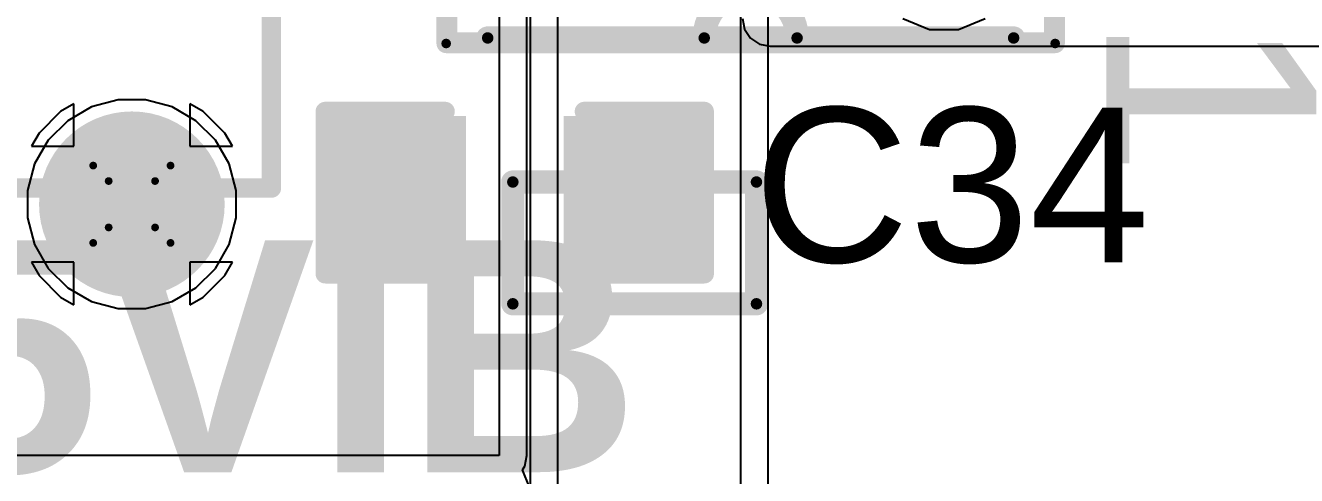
# Model space of a CAD drawing. Header units: inches. Extents: x 0 to 13.9, y -0.2 to 3.4.
# Drawn here: x 0.2075 to 0.5362, y 2.1398 to 2.2562 of the extents above; entities that cross this region are included whole.
import ezdxf

# ---------------------------------------------------------------- set-up
doc = ezdxf.new("R2010")
doc.units = ezdxf.units.IN
doc.header["$MEASUREMENT"] = 0
for name, color, linetype in [('Bottom Layer', 5, 'Continuous'), ('Bottom Solder', 6, 'Continuous'), ('Drill Drawing', 1, 'Continuous'), ('Layer 1', 16, 'Continuous'), ('Layer 2', 76, 'Continuous'), ('Mechanical 13', 56, 'Continuous'), ('Mechanical 4', 56, 'Continuous'), ('Multi-Layer', 9, 'Continuous'), ('Pad Holes', 156, 'Continuous'), ('Top Layer', 1, 'Continuous'), ('Top Overlay', 2, 'Continuous'), ('Top Paste', 8, 'Continuous'), ('Top Solder', 216, 'Continuous')]:
    doc.layers.add(name, color=color, linetype=linetype)
doc.styles.add('Arial', font='', dxfattribs={"height": 0.2})
doc.styles.add('Arial_Bold', font='', dxfattribs={"height": 0.2})
doc.styles.get('Arial').set_extended_font_data('Arial')
doc.styles.get('Arial_Bold').set_extended_font_data('Arial', bold=True)

msp = doc.modelspace()

# ---------------------------------------------------------------- hatches: boundary and pattern name
at = {"layer": 'Bottom Layer'}
h = msp.add_hatch(color=5, dxfattribs=at)
edge = h.paths.add_edge_path()
edge.add_arc((0.235, 2.21), 0.02, 0, 360)
at = {"layer": 'Bottom Solder'}
h = msp.add_hatch(color=6, dxfattribs=at)
edge = h.paths.add_edge_path()
edge.add_arc((0.235, 2.21), 0.024, 0, 360)
at = {"layer": 'Layer 1'}
h = msp.add_hatch(color=16, dxfattribs=at)
edge = h.paths.add_edge_path()
edge.add_arc((0.235, 2.21), 0.02, 0, 360)
at = {"layer": 'Layer 2'}
h = msp.add_hatch(color=76, dxfattribs=at)
edge = h.paths.add_edge_path()
edge.add_arc((0.235, 2.21), 0.02, 0, 360)
at = {"layer": 'Mechanical 4'}
h = msp.add_hatch(color=56, dxfattribs=at)
edge = h.paths.add_edge_path()
edge.add_arc((0.31626, 2.25157), 0.00125, 0, 360)
h = msp.add_hatch(color=56, dxfattribs=at)
edge = h.paths.add_edge_path()
edge.add_arc((0.31626, 2.25157), 0.00125, 0, 360)
h = msp.add_hatch(color=56, dxfattribs=at)
edge = h.paths.add_edge_path()
edge.add_arc((0.327, 2.253), 0.0015, 0, 360)
h = msp.add_hatch(color=56, dxfattribs=at)
edge = h.paths.add_edge_path()
edge.add_arc((0.383, 2.253), 0.0015, 0, 360)
h = msp.add_hatch(color=56, dxfattribs=at)
edge = h.paths.add_edge_path()
edge.add_arc((0.383, 2.253), 0.0015, 0, 360)
h = msp.add_hatch(color=56, dxfattribs=at)
edge = h.paths.add_edge_path()
edge.add_arc((0.383, 2.253), 0.0015, 0, 360)
h = msp.add_hatch(color=56, dxfattribs=at)
edge = h.paths.add_edge_path()
edge.add_arc((0.407, 2.253), 0.0015, 0, 360)
h = msp.add_hatch(color=56, dxfattribs=at)
edge = h.paths.add_edge_path()
edge.add_arc((0.407, 2.253), 0.0015, 0, 360)
h = msp.add_hatch(color=56, dxfattribs=at)
edge = h.paths.add_edge_path()
edge.add_arc((0.407, 2.253), 0.0015, 0, 360)
h = msp.add_hatch(color=56, dxfattribs=at)
edge = h.paths.add_edge_path()
edge.add_arc((0.463, 2.253), 0.0015, 0, 360)
h = msp.add_hatch(color=56, dxfattribs=at)
edge = h.paths.add_edge_path()
edge.add_arc((0.47374, 2.25157), 0.00125, 0, 360)
h = msp.add_hatch(color=56, dxfattribs=at)
edge = h.paths.add_edge_path()
edge.add_arc((0.47374, 2.25157), 0.00125, 0, 360)
h = msp.add_hatch(color=56, dxfattribs=at)
edge = h.paths.add_edge_path()
edge.add_arc((0.3335, 2.21575), 0.0015, 0, 360)
h = msp.add_hatch(color=56, dxfattribs=at)
edge = h.paths.add_edge_path()
edge.add_arc((0.3335, 2.21575), 0.0015, 0, 360)
h = msp.add_hatch(color=56, dxfattribs=at)
edge = h.paths.add_edge_path()
edge.add_arc((0.3965, 2.21575), 0.0015, 0, 360)
h = msp.add_hatch(color=56, dxfattribs=at)
edge = h.paths.add_edge_path()
edge.add_arc((0.3965, 2.21575), 0.0015, 0, 360)
h = msp.add_hatch(color=56, dxfattribs=at)
edge = h.paths.add_edge_path()
edge.add_arc((0.3335, 2.18425), 0.0015, 0, 360)
h = msp.add_hatch(color=56, dxfattribs=at)
edge = h.paths.add_edge_path()
edge.add_arc((0.3335, 2.18425), 0.0015, 0, 360)
h = msp.add_hatch(color=56, dxfattribs=at)
edge = h.paths.add_edge_path()
edge.add_arc((0.3965, 2.18425), 0.0015, 0, 360)
h = msp.add_hatch(color=56, dxfattribs=at)
edge = h.paths.add_edge_path()
edge.add_arc((0.3965, 2.18425), 0.0015, 0, 360)
at = {"layer": 'Multi-Layer'}
h = msp.add_hatch(color=9, dxfattribs=at)
edge = h.paths.add_edge_path()
edge.add_arc((0.235, 2.21), 0.02, 0, 360)
at = {"layer": 'Pad Holes'}
h = msp.add_hatch(color=7, dxfattribs=at)
edge = h.paths.add_edge_path()
edge.add_arc((0.31626, 2.25157), 0.00125, 0, 360)
h = msp.add_hatch(color=7, dxfattribs=at)
edge = h.paths.add_edge_path()
edge.add_arc((0.31626, 2.25157), 0.00125, 0, 360)
h = msp.add_hatch(color=7, dxfattribs=at)
edge = h.paths.add_edge_path()
edge.add_arc((0.327, 2.253), 0.0015, 0, 360)
h = msp.add_hatch(color=7, dxfattribs=at)
edge = h.paths.add_edge_path()
edge.add_arc((0.383, 2.253), 0.0015, 0, 360)
h = msp.add_hatch(color=7, dxfattribs=at)
edge = h.paths.add_edge_path()
edge.add_arc((0.383, 2.253), 0.0015, 0, 360)
h = msp.add_hatch(color=7, dxfattribs=at)
edge = h.paths.add_edge_path()
edge.add_arc((0.383, 2.253), 0.0015, 0, 360)
h = msp.add_hatch(color=7, dxfattribs=at)
edge = h.paths.add_edge_path()
edge.add_arc((0.407, 2.253), 0.0015, 0, 360)
h = msp.add_hatch(color=7, dxfattribs=at)
edge = h.paths.add_edge_path()
edge.add_arc((0.407, 2.253), 0.0015, 0, 360)
h = msp.add_hatch(color=7, dxfattribs=at)
edge = h.paths.add_edge_path()
edge.add_arc((0.407, 2.253), 0.0015, 0, 360)
h = msp.add_hatch(color=7, dxfattribs=at)
edge = h.paths.add_edge_path()
edge.add_arc((0.463, 2.253), 0.0015, 0, 360)
h = msp.add_hatch(color=7, dxfattribs=at)
edge = h.paths.add_edge_path()
edge.add_arc((0.47374, 2.25157), 0.00125, 0, 360)
h = msp.add_hatch(color=7, dxfattribs=at)
edge = h.paths.add_edge_path()
edge.add_arc((0.47374, 2.25157), 0.00125, 0, 360)
h = msp.add_hatch(color=7, dxfattribs=at)
edge = h.paths.add_edge_path()
edge.add_arc((0.235, 2.21), 0.01, 0, 360)
h = msp.add_hatch(color=7, dxfattribs=at)
edge = h.paths.add_edge_path()
edge.add_arc((0.3335, 2.21575), 0.0015, 0, 360)
h = msp.add_hatch(color=7, dxfattribs=at)
edge = h.paths.add_edge_path()
edge.add_arc((0.3335, 2.21575), 0.0015, 0, 360)
h = msp.add_hatch(color=7, dxfattribs=at)
edge = h.paths.add_edge_path()
edge.add_arc((0.3965, 2.21575), 0.0015, 0, 360)
h = msp.add_hatch(color=7, dxfattribs=at)
edge = h.paths.add_edge_path()
edge.add_arc((0.3965, 2.21575), 0.0015, 0, 360)
h = msp.add_hatch(color=7, dxfattribs=at)
edge = h.paths.add_edge_path()
edge.add_arc((0.3335, 2.18425), 0.0015, 0, 360)
h = msp.add_hatch(color=7, dxfattribs=at)
edge = h.paths.add_edge_path()
edge.add_arc((0.3335, 2.18425), 0.0015, 0, 360)
h = msp.add_hatch(color=7, dxfattribs=at)
edge = h.paths.add_edge_path()
edge.add_arc((0.3965, 2.18425), 0.0015, 0, 360)
h = msp.add_hatch(color=7, dxfattribs=at)
edge = h.paths.add_edge_path()
edge.add_arc((0.3965, 2.18425), 0.0015, 0, 360)
at = {"layer": 'Top Layer'}
h = msp.add_hatch(color=1, dxfattribs=at)
edge = h.paths.add_edge_path()
edge.add_arc((0.235, 2.21), 0.02, 0, 360)
for points in [[(0.289, 2.1955), (0.289, 2.2305), (0.319, 2.2305), (0.319, 2.1955)], [(0.349, 2.1955), (0.349, 2.2305), (0.379, 2.2305), (0.379, 2.1955)]]:
    msp.add_hatch(color=1, dxfattribs=at).paths.add_polyline_path(points)
at = {"layer": 'Top Paste'}
for points in [[(0.289, 2.1955), (0.289, 2.2305), (0.319, 2.2305), (0.319, 2.1955)], [(0.349, 2.1955), (0.349, 2.2305), (0.379, 2.2305), (0.379, 2.1955)]]:
    msp.add_hatch(color=8, dxfattribs=at).paths.add_polyline_path(points)
at = {"layer": 'Top Solder'}
h = msp.add_hatch(color=216, dxfattribs=at)
edge = h.paths.add_edge_path()
edge.add_arc((0.235, 2.21), 0.024, 0, 360)
for points in [[(0.28664, 2.19314), (0.28664, 2.23286), (0.32136, 2.23286), (0.32136, 2.19314)], [(0.34664, 2.19314), (0.34664, 2.23286), (0.38136, 2.23286), (0.38136, 2.19314)]]:
    msp.add_hatch(color=216, dxfattribs=at).paths.add_polyline_path(points)

# ---------------------------------------------------------------- linework, layer by layer
at = {"layer": 'Bottom Layer'}
for p, q in [((0.43434, 2.25805), (0.44126, 2.25519)), ((0.44874, 2.25519), (0.45566, 2.25805)), ((0.44126, 2.25519), (0.44874, 2.25519)), ((0.22458, 2.23516), (0.21842, 2.23161)), ((0.23145, 2.237), (0.22458, 2.23516)), ((0.23855, 2.237), (0.23145, 2.237)), ((0.24542, 2.23516), (0.23855, 2.237)), ((0.25158, 2.23161), (0.24542, 2.23516)), ((0.21842, 2.23161), (0.21339, 2.22658)), ((0.25661, 2.22658), (0.25158, 2.23161)), ((0.21339, 2.22658), (0.20984, 2.22042)), ((0.26016, 2.22042), (0.25661, 2.22658)), ((0.20984, 2.22042), (0.208, 2.21355)), ((0.262, 2.21355), (0.26016, 2.22042)), ((0.208, 2.21355), (0.208, 2.20645)), ((0.262, 2.20645), (0.262, 2.21355)), ((0.208, 2.20645), (0.20984, 2.19958)), ((0.26016, 2.19958), (0.262, 2.20645)), ((0.20984, 2.19958), (0.21339, 2.19342)), ((0.25661, 2.19342), (0.26016, 2.19958)), ((0.21339, 2.19342), (0.21842, 2.18839)), ((0.25158, 2.18839), (0.25661, 2.19342)), ((0.21842, 2.18839), (0.22458, 2.18484)), ((0.24542, 2.18484), (0.25158, 2.18839)), ((0.22458, 2.18484), (0.23145, 2.183)), ((0.23145, 2.183), (0.23855, 2.183)), ((0.23855, 2.183), (0.24542, 2.18484))]:
    msp.add_line(p, q, dxfattribs=at)
at = {"layer": 'Drill Drawing'}
for points in [[(0.225, 2.22, 0.002, 0.002, 0), (0.245, 2.22, 0.002, 0.002, 0)], [(0.225, 2.2, 0.002, 0.002, 0), (0.225, 2.22, 0.002, 0.002, 0)], [(0.245, 2.2, 0.002, 0.002, 0), (0.245, 2.22, 0.002, 0.002, 0)], [(0.229, 2.216, 0.002, 0.002, 0), (0.241, 2.216, 0.002, 0.002, 0)], [(0.229, 2.204, 0.002, 0.002, 0), (0.229, 2.216, 0.002, 0.002, 0)], [(0.241, 2.204, 0.002, 0.002, 0), (0.241, 2.216, 0.002, 0.002, 0)], [(0.229, 2.204, 0.002, 0.002, 0), (0.241, 2.204, 0.002, 0.002, 0)], [(0.225, 2.2, 0.002, 0.002, 0), (0.245, 2.2, 0.002, 0.002, 0)]]:
    msp.add_lwpolyline(points, format="xyseb", dxfattribs=at)
for points in [[(0.2245, 2.22, 0.001, 0.001, 1), (0.2255, 2.22, 0.001, 0.001, 1)], [(0.2245, 2.22, 0.001, 0.001, 1), (0.2255, 2.22, 0.001, 0.001, 1)], [(0.2445, 2.22, 0.001, 0.001, 1), (0.2455, 2.22, 0.001, 0.001, 1)], [(0.2445, 2.22, 0.001, 0.001, 1), (0.2455, 2.22, 0.001, 0.001, 1)], [(0.2285, 2.216, 0.001, 0.001, 1), (0.2295, 2.216, 0.001, 0.001, 1)], [(0.2285, 2.216, 0.001, 0.001, 1), (0.2295, 2.216, 0.001, 0.001, 1)], [(0.2405, 2.216, 0.001, 0.001, 1), (0.2415, 2.216, 0.001, 0.001, 1)], [(0.2405, 2.216, 0.001, 0.001, 1), (0.2415, 2.216, 0.001, 0.001, 1)], [(0.2285, 2.204, 0.001, 0.001, 1), (0.2295, 2.204, 0.001, 0.001, 1)], [(0.2285, 2.204, 0.001, 0.001, 1), (0.2295, 2.204, 0.001, 0.001, 1)], [(0.2405, 2.204, 0.001, 0.001, 1), (0.2415, 2.204, 0.001, 0.001, 1)], [(0.2405, 2.204, 0.001, 0.001, 1), (0.2415, 2.204, 0.001, 0.001, 1)], [(0.2245, 2.2, 0.001, 0.001, 1), (0.2255, 2.2, 0.001, 0.001, 1)], [(0.2245, 2.2, 0.001, 0.001, 1), (0.2255, 2.2, 0.001, 0.001, 1)], [(0.2445, 2.2, 0.001, 0.001, 1), (0.2455, 2.2, 0.001, 0.001, 1)], [(0.2445, 2.2, 0.001, 0.001, 1), (0.2455, 2.2, 0.001, 0.001, 1)]]:
    msp.add_lwpolyline(points, format="xyseb", close=True, dxfattribs=at)
at = {"layer": 'Layer 1'}
for p, q in [((0.43434, 2.25805), (0.44126, 2.25519)), ((0.44874, 2.25519), (0.45566, 2.25805)), ((0.44126, 2.25519), (0.44874, 2.25519)), ((0.22458, 2.23516), (0.21842, 2.23161)), ((0.23145, 2.237), (0.22458, 2.23516)), ((0.23855, 2.237), (0.23145, 2.237)), ((0.24542, 2.23516), (0.23855, 2.237)), ((0.25158, 2.23161), (0.24542, 2.23516)), ((0.21842, 2.23161), (0.21339, 2.22658)), ((0.25661, 2.22658), (0.25158, 2.23161)), ((0.21339, 2.22658), (0.20984, 2.22042)), ((0.26016, 2.22042), (0.25661, 2.22658)), ((0.20984, 2.22042), (0.208, 2.21355)), ((0.262, 2.21355), (0.26016, 2.22042)), ((0.208, 2.21355), (0.208, 2.20645)), ((0.262, 2.20645), (0.262, 2.21355)), ((0.208, 2.20645), (0.20984, 2.19958)), ((0.26016, 2.19958), (0.262, 2.20645)), ((0.20984, 2.19958), (0.21339, 2.19342)), ((0.25661, 2.19342), (0.26016, 2.19958)), ((0.21339, 2.19342), (0.21842, 2.18839)), ((0.25158, 2.18839), (0.25661, 2.19342)), ((0.21842, 2.18839), (0.22458, 2.18484)), ((0.24542, 2.18484), (0.25158, 2.18839)), ((0.22458, 2.18484), (0.23145, 2.183)), ((0.23145, 2.183), (0.23855, 2.183)), ((0.23855, 2.183), (0.24542, 2.18484))]:
    msp.add_line(p, q, dxfattribs=at)
at = {"layer": 'Layer 2'}
for p, q in [((0.39236, 2.7555), (0.39236, 1.959)), ((0.3995, 1.959), (0.3995, 2.7555)), ((0.338, 2.448), (0.338, 2.115)), ((0.34514, 2.115), (0.34514, 2.448)), ((0.22, 2.23598), (0.21658, 2.23401)), ((0.22, 2.225), (0.22, 2.23598)), ((0.25342, 2.23401), (0.25, 2.23598)), ((0.25, 2.23598), (0.25, 2.225)), ((0.21658, 2.23401), (0.21099, 2.22842)), ((0.25901, 2.22842), (0.25342, 2.23401)), ((0.21099, 2.22842), (0.20902, 2.225)), ((0.26098, 2.225), (0.25901, 2.22842)), ((0.20902, 2.225), (0.22, 2.225)), ((0.25, 2.225), (0.26098, 2.225)), ((0.22, 2.195), (0.20902, 2.195)), ((0.20902, 2.195), (0.21099, 2.19158)), ((0.22, 2.18402), (0.22, 2.195)), ((0.26098, 2.195), (0.25, 2.195)), ((0.25, 2.195), (0.25, 2.18402)), ((0.25901, 2.19158), (0.26098, 2.195)), ((0.21099, 2.19158), (0.21658, 2.18599)), ((0.25342, 2.18599), (0.25901, 2.19158)), ((0.21658, 2.18599), (0.22, 2.18402)), ((0.25, 2.18402), (0.25342, 2.18599))]:
    msp.add_line(p, q, dxfattribs=at)
at = {"layer": 'Mechanical 13'}
for points in [[(0.2711, 2.21418, 0.005, 0.005, 0), (0.2711, 2.94883, 0.005, 0.005, 0)], [(0.0215, 2.21418, 0.005, 0.005, 0), (0.2711, 2.21418, 0.005, 0.005, 0)]]:
    msp.add_lwpolyline(points, format="xyseb", dxfattribs=at)
msp.add_lwpolyline([(0.26985, 2.21418, 0.0025, 0.0025, 1), (0.27235, 2.21418, 0.0025, 0.0025, 1)], format="xyseb", close=True, dxfattribs=at)
msp.add_lwpolyline([(0.26985, 2.21418, 0.0025, 0.0025, 1), (0.27235, 2.21418, 0.0025, 0.0025, 1)], format="xyseb", close=True, dxfattribs=at)
at = {"layer": 'Mechanical 4'}
for points in [[(0.31626, 2.25157, 0.005, 0.005, 0), (0.31626, 2.44843, 0.005, 0.005, 0)], [(0.47374, 2.25157, 0.005, 0.005, 0), (0.47374, 2.44843, 0.005, 0.005, 0)], [(0.383, 2.253, 0.006, 0.006, -1), (0.407, 2.253, 0.006, 0.006, 0)], [(0.327, 2.253, 0.006, 0.006, 0), (0.383, 2.253, 0.006, 0.006, 0)], [(0.383, 2.253, 0.006, 0.006, 0), (0.407, 2.253, 0.006, 0.006, 0)], [(0.407, 2.253, 0.006, 0.006, 0), (0.463, 2.253, 0.006, 0.006, 0)], [(0.31626, 2.25157, 0.005, 0.005, 0), (0.47374, 2.25157, 0.005, 0.005, 0)], [(0.3335, 2.18425, 0.006, 0.006, 0), (0.3335, 2.21575, 0.006, 0.006, 0)], [(0.3335, 2.21575, 0.006, 0.006, 0), (0.3965, 2.21575, 0.006, 0.006, 0)], [(0.3965, 2.18425, 0.006, 0.006, 0), (0.3965, 2.21575, 0.006, 0.006, 0)], [(0.3335, 2.18425, 0.006, 0.006, 0), (0.3965, 2.18425, 0.006, 0.006, 0)]]:
    msp.add_lwpolyline(points, format="xyseb", dxfattribs=at)
for points in [[(0.3255, 2.253, 0.003, 0.003, 1), (0.3285, 2.253, 0.003, 0.003, 1)], [(0.3815, 2.253, 0.003, 0.003, 1), (0.3845, 2.253, 0.003, 0.003, 1)], [(0.3815, 2.253, 0.003, 0.003, 1), (0.3845, 2.253, 0.003, 0.003, 1)], [(0.3815, 2.253, 0.003, 0.003, 1), (0.3845, 2.253, 0.003, 0.003, 1)], [(0.4055, 2.253, 0.003, 0.003, 1), (0.4085, 2.253, 0.003, 0.003, 1)], [(0.4055, 2.253, 0.003, 0.003, 1), (0.4085, 2.253, 0.003, 0.003, 1)], [(0.4055, 2.253, 0.003, 0.003, 1), (0.4085, 2.253, 0.003, 0.003, 1)], [(0.4615, 2.253, 0.003, 0.003, 1), (0.4645, 2.253, 0.003, 0.003, 1)], [(0.31501, 2.25157, 0.0025, 0.0025, 1), (0.31751, 2.25157, 0.0025, 0.0025, 1)], [(0.31501, 2.25157, 0.0025, 0.0025, 1), (0.31751, 2.25157, 0.0025, 0.0025, 1)], [(0.47249, 2.25157, 0.0025, 0.0025, 1), (0.47499, 2.25157, 0.0025, 0.0025, 1)], [(0.47249, 2.25157, 0.0025, 0.0025, 1), (0.47499, 2.25157, 0.0025, 0.0025, 1)], [(0.332, 2.21575, 0.003, 0.003, 1), (0.335, 2.21575, 0.003, 0.003, 1)], [(0.332, 2.21575, 0.003, 0.003, 1), (0.335, 2.21575, 0.003, 0.003, 1)], [(0.395, 2.21575, 0.003, 0.003, 1), (0.398, 2.21575, 0.003, 0.003, 1)], [(0.395, 2.21575, 0.003, 0.003, 1), (0.398, 2.21575, 0.003, 0.003, 1)], [(0.332, 2.18425, 0.003, 0.003, 1), (0.335, 2.18425, 0.003, 0.003, 1)], [(0.332, 2.18425, 0.003, 0.003, 1), (0.335, 2.18425, 0.003, 0.003, 1)], [(0.395, 2.18425, 0.003, 0.003, 1), (0.398, 2.18425, 0.003, 0.003, 1)], [(0.395, 2.18425, 0.003, 0.003, 1), (0.398, 2.18425, 0.003, 0.003, 1)]]:
    msp.add_lwpolyline(points, format="xyseb", close=True, dxfattribs=at)
at = {"layer": 'Top Layer'}
for p, q in [((0.33, 2.44), (0.33, 2.145)), ((0.33714, 2.145), (0.33714, 2.44)), ((0.39286, 2.258), (0.39341, 2.25527)), ((0.39341, 2.25527), (0.39495, 2.25295)), ((0.39495, 2.25295), (0.39727, 2.25141)), ((0.39727, 2.25141), (0.4, 2.25086)), ((0.4, 2.25086), (0.55514, 2.25086)), ((0.22, 2.23598), (0.21658, 2.23401)), ((0.22, 2.225), (0.22, 2.23598)), ((0.25342, 2.23401), (0.25, 2.23598)), ((0.25, 2.23598), (0.25, 2.225)), ((0.21658, 2.23401), (0.21099, 2.22842)), ((0.25901, 2.22842), (0.25342, 2.23401)), ((0.21099, 2.22842), (0.20902, 2.225)), ((0.26098, 2.225), (0.25901, 2.22842)), ((0.20902, 2.225), (0.22, 2.225)), ((0.25, 2.225), (0.26098, 2.225)), ((0.22, 2.195), (0.20902, 2.195)), ((0.20902, 2.195), (0.21099, 2.19158)), ((0.22, 2.18402), (0.22, 2.195)), ((0.26098, 2.195), (0.25, 2.195)), ((0.25, 2.195), (0.25, 2.18402)), ((0.25901, 2.19158), (0.26098, 2.195)), ((0.21099, 2.19158), (0.21658, 2.18599)), ((0.25342, 2.18599), (0.25901, 2.19158)), ((0.21658, 2.18599), (0.22, 2.18402)), ((0.25, 2.18402), (0.25342, 2.18599)), ((0.33, 2.145), (0.02, 2.145)), ((0.33659, 2.14227), (0.33714, 2.145)), ((0.33598, 2.14135), (0.33659, 2.14227)), ((0.33779, 2.13682), (0.33598, 2.14135))]:
    msp.add_line(p, q, dxfattribs=at)
at = {"layer": 'Top Overlay'}
for points in [[(0.31663, 2.252, 0.005, 0.005, 0), (0.31663, 2.259, 0.005, 0.005, 0)], [(0.47337, 2.252, 0.005, 0.005, 0), (0.47337, 2.259, 0.005, 0.005, 0)], [(0.31663, 2.252, 0.005, 0.005, 0), (0.47337, 2.252, 0.005, 0.005, 0)], [(0.285, 2.234, 0.005, 0.005, 0), (0.316, 2.234, 0.005, 0.005, 0)], [(0.285, 2.192, 0.005, 0.005, 0), (0.285, 2.234, 0.005, 0.005, 0)], [(0.352, 2.234, 0.005, 0.005, 0), (0.383, 2.234, 0.005, 0.005, 0)], [(0.383, 2.192, 0.005, 0.005, 0), (0.383, 2.234, 0.005, 0.005, 0)], [(0.285, 2.192, 0.005, 0.005, 0), (0.316, 2.192, 0.005, 0.005, 0)], [(0.352, 2.192, 0.005, 0.005, 0), (0.383, 2.192, 0.005, 0.005, 0)]]:
    msp.add_lwpolyline(points, format="xyseb", dxfattribs=at)
for points in [[(0.31538, 2.252, 0.0025, 0.0025, 1), (0.31788, 2.252, 0.0025, 0.0025, 1)], [(0.31538, 2.252, 0.0025, 0.0025, 1), (0.31788, 2.252, 0.0025, 0.0025, 1)], [(0.47212, 2.252, 0.0025, 0.0025, 1), (0.47462, 2.252, 0.0025, 0.0025, 1)], [(0.47212, 2.252, 0.0025, 0.0025, 1), (0.47462, 2.252, 0.0025, 0.0025, 1)], [(0.28375, 2.234, 0.0025, 0.0025, 1), (0.28625, 2.234, 0.0025, 0.0025, 1)], [(0.28375, 2.234, 0.0025, 0.0025, 1), (0.28625, 2.234, 0.0025, 0.0025, 1)], [(0.31475, 2.234, 0.0025, 0.0025, 1), (0.31725, 2.234, 0.0025, 0.0025, 1)], [(0.35075, 2.234, 0.0025, 0.0025, 1), (0.35325, 2.234, 0.0025, 0.0025, 1)], [(0.38175, 2.234, 0.0025, 0.0025, 1), (0.38425, 2.234, 0.0025, 0.0025, 1)], [(0.38175, 2.234, 0.0025, 0.0025, 1), (0.38425, 2.234, 0.0025, 0.0025, 1)], [(0.28375, 2.192, 0.0025, 0.0025, 1), (0.28625, 2.192, 0.0025, 0.0025, 1)], [(0.28375, 2.192, 0.0025, 0.0025, 1), (0.28625, 2.192, 0.0025, 0.0025, 1)], [(0.31475, 2.192, 0.0025, 0.0025, 1), (0.31725, 2.192, 0.0025, 0.0025, 1)], [(0.35075, 2.192, 0.0025, 0.0025, 1), (0.35325, 2.192, 0.0025, 0.0025, 1)], [(0.38175, 2.192, 0.0025, 0.0025, 1), (0.38425, 2.192, 0.0025, 0.0025, 1)], [(0.38175, 2.192, 0.0025, 0.0025, 1), (0.38425, 2.192, 0.0025, 0.0025, 1)]]:
    msp.add_lwpolyline(points, format="xyseb", close=True, dxfattribs=at)

# ---------------------------------------------------------------- texts
at = {"layer": 'Mechanical 4', "style": 'Arial'}
msp.add_text('1', height=0.05425, rotation=270, dxfattribs=at).set_placement((0.487, 2.259))
at = {"layer": 'Top Overlay'}
for s, height, style, p in [('C34', 0.04, 'Arial', (0.39568, 2.19501)), ('5VIB', 0.06, 'Arial_Bold', (0.18, 2.1407))]:
    msp.add_text(s, height=height, dxfattribs=dict(at, style=style)).set_placement(p)

doc.saveas('drawing.dxf')
